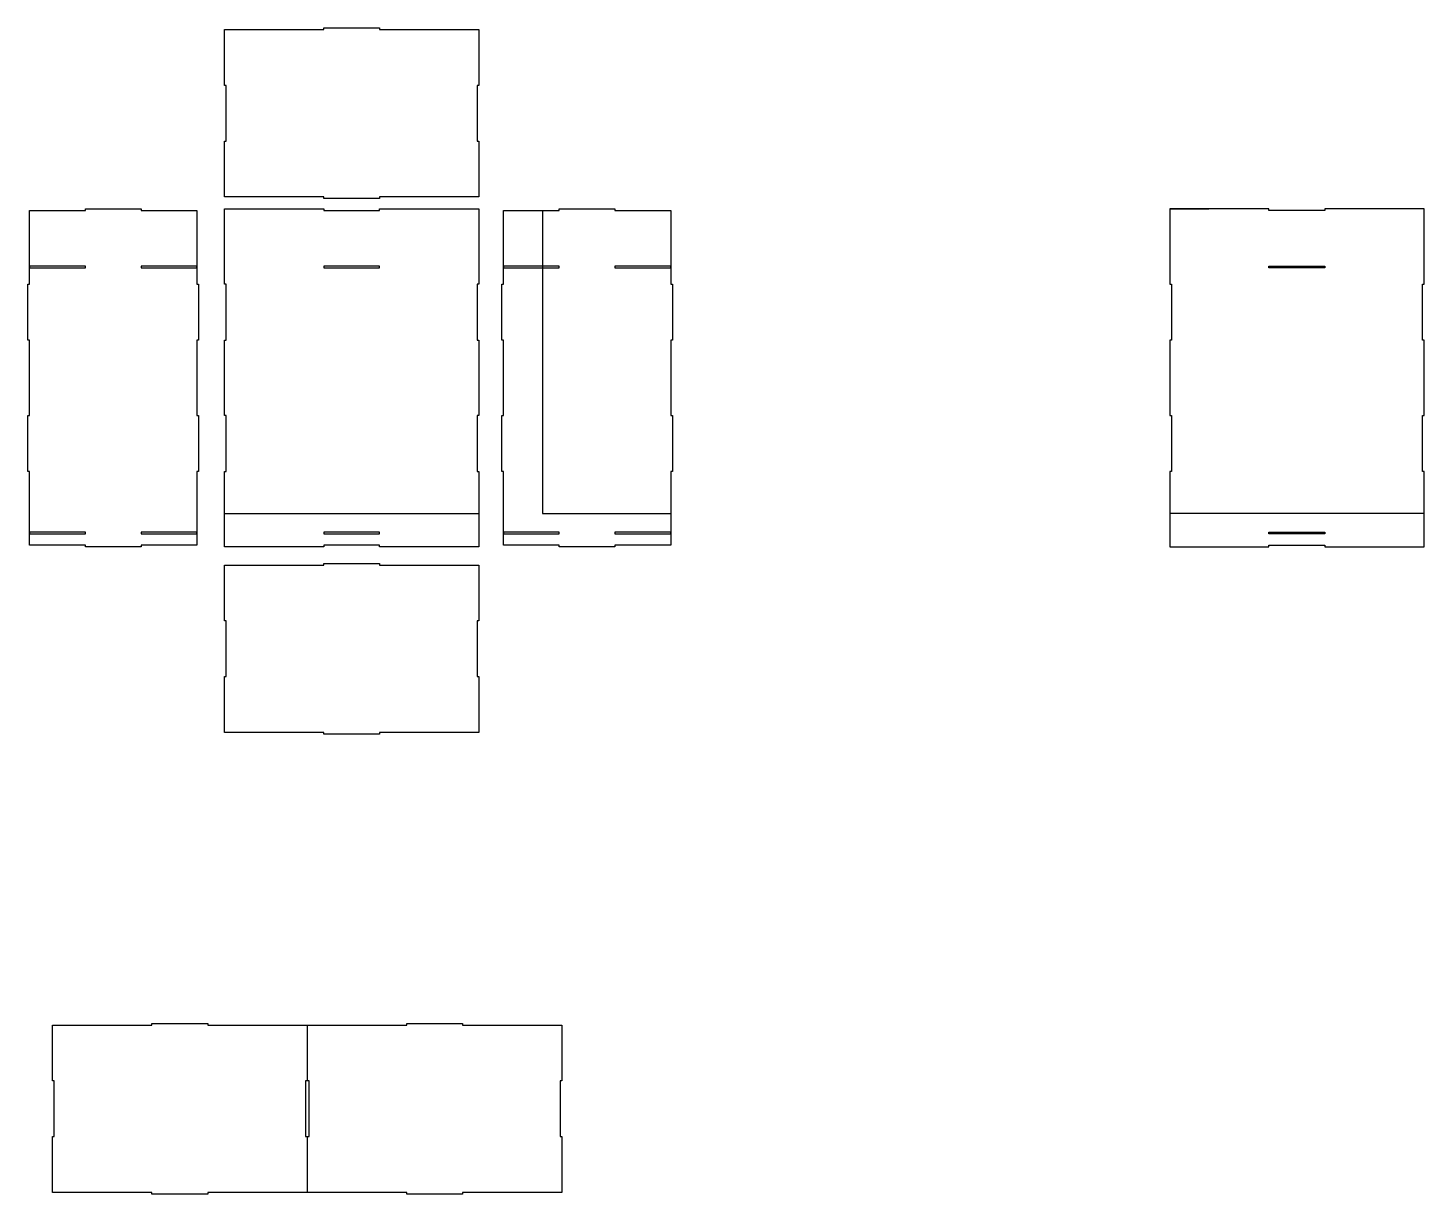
# Model space of a CAD drawing. Extents: x -44 to 2458, y -1777 to 313.
import ezdxf

# ---------------------------------------------------------------- set-up
doc = ezdxf.new("R2010")
doc.units = 0
doc.layers.get('0').update_dxf_attribs({"linetype": 'CONTINUOUS'})
doc.layers.add('LAYER_1', color=7, linetype='CONTINUOUS')

msp = doc.modelspace()

# ---------------------------------------------------------------- linework, layer by layer
at = {"linetype": 'Continuous'}
for p, q in [((808, -14), (878, -14)), ((878, -14), (878, -557)), ((2002.3, -11), (2072.3, -11)), ((308, -557), (764, -557)), ((878, -557), (1108, -557)), ((2458.3, -557), (2002.3, -557))]:
    msp.add_line(p, q, dxfattribs=at)
at = {"layer": 'LAYER_1', "color": 85, "true_color": 0x58ba48}
for points in [[(308, 310.3), (486, 310.3), (486, 313.3), (586, 313.3), (586, 310.3), (764, 310.3), (764, 210.3), (761, 210.3), (761, 110.3), (764, 110.3), (764, 10.3), (586, 10.3), (586, 7.3), (486, 7.3), (486, 10.3), (308, 10.3), (308, 110.3), (311, 110.3), (311, 210.3), (308, 210.3), (308, 310.3)], [(308, -649.8), (486, -649.8), (486, -646.8), (586, -646.8), (586, -649.8), (764, -649.8), (764, -749.8), (761, -749.8), (761, -849.8), (764, -849.8), (764, -949.8), (586, -949.8), (586, -952.8), (486, -952.8), (486, -949.8), (308, -949.8), (308, -849.8), (311, -849.8), (311, -749.8), (308, -749.8), (308, -649.8)]]:
    msp.add_lwpolyline(points, dxfattribs=at)
at = {"layer": 'LAYER_1', "color": 7}
for points in [[(-41.3, -14), (58.7, -14), (58.7, -11), (158.7, -11), (158.7, -14), (258.7, -14), (258.7, -146.3), (261.7, -146.3), (261.7, -246.3), (258.7, -246.3), (258.7, -381.7), (261.7, -381.7), (261.7, -481.7), (258.7, -481.7), (258.7, -614), (158.7, -614), (158.7, -617), (58.7, -617), (58.7, -614), (-41.3, -614), (-41.3, -481.7), (-44.3, -481.7), (-44.3, -381.7), (-41.3, -381.7), (-41.3, -246.3), (-44.3, -246.3), (-44.3, -146.3), (-41.3, -146.3), (-41.3, -14)], [(308, -11), (486, -11), (486, -14), (586, -14), (586, -11), (764, -11), (764, -146.3), (761, -146.3), (761, -246.3), (764, -246.3), (764, -381.7), (761, -381.7), (761, -481.7), (764, -481.7), (764, -617), (586, -617), (586, -614), (486, -614), (486, -617), (308, -617), (308, -481.7), (311, -481.7), (311, -381.7), (308, -381.7), (308, -246.3), (311, -246.3), (311, -146.3), (308, -146.3), (308, -11)], [(808, -14), (908, -14), (908, -11), (1008, -11), (1008, -14), (1108, -14), (1108, -146.3), (1111, -146.3), (1111, -246.3), (1108, -246.3), (1108, -381.7), (1111, -381.7), (1111, -481.7), (1108, -481.7), (1108, -614), (1008, -614), (1008, -617), (908, -617), (908, -614), (808, -614), (808, -481.7), (805, -481.7), (805, -381.7), (808, -381.7), (808, -246.3), (805, -246.3), (805, -146.3), (808, -146.3), (808, -14)], [(2458.3, -11), (2280.3, -11), (2280.3, -14), (2180.3, -14), (2180.3, -11), (2002.3, -11), (2002.3, -146.3), (2005.3, -146.3), (2005.3, -246.3), (2002.3, -246.3), (2002.3, -381.7), (2005.3, -381.7), (2005.3, -481.7), (2002.3, -481.7), (2002.3, -617), (2180.3, -617), (2180.3, -614), (2280.3, -614), (2280.3, -617), (2458.3, -617), (2458.3, -481.7), (2455.3, -481.7), (2455.3, -381.7), (2458.3, -381.7), (2458.3, -246.3), (2455.3, -246.3), (2455.3, -146.3), (2458.3, -146.3), (2458.3, -11)], [(-41.3, -117), (58.7, -117), (58.7, -114), (-41.3, -114), (-41.3, -117)], [(158.7, -117), (258.7, -117), (258.7, -114), (158.7, -114), (158.7, -117)], [(486, -117), (586, -117), (586, -114), (486, -114), (486, -117)], [(808, -117), (908, -117), (908, -114), (808, -114), (808, -117)], [(1008, -117), (1108, -117), (1108, -114), (1008, -114), (1008, -117)], [(2280.3, -117), (2180.3, -117), (2180.3, -114), (2280.3, -114), (2280.3, -117)], [(-41.3, -594), (58.7, -594), (58.7, -591), (-41.3, -591), (-41.3, -594)], [(158.7, -594), (258.7, -594), (258.7, -591), (158.7, -591), (158.7, -594)], [(486, -594), (586, -594), (586, -591), (486, -591), (486, -594)], [(808, -594), (908, -594), (908, -591), (808, -591), (808, -594)], [(1008, -594), (1108, -594), (1108, -591), (1008, -591), (1008, -594)], [(2280.3, -594), (2180.3, -594), (2180.3, -591), (2280.3, -591), (2280.3, -594)], [(0, -1474.5), (178, -1474.5), (178, -1471.5), (278, -1471.5), (278, -1474.5), (456, -1474.5), (456, -1574.5), (453, -1574.5), (453, -1674.5), (456, -1674.5), (456, -1774.5), (278, -1774.5), (278, -1777.5), (178, -1777.5), (178, -1774.5), (0, -1774.5), (0, -1674.5), (3, -1674.5), (3, -1574.5), (0, -1574.5), (0, -1474.5)], [(457, -1474.5), (635, -1474.5), (635, -1471.5), (735, -1471.5), (735, -1474.5), (913, -1474.5), (913, -1574.5), (910, -1574.5), (910, -1674.5), (913, -1674.5), (913, -1774.5), (735, -1774.5), (735, -1777.5), (635, -1777.5), (635, -1774.5), (457, -1774.5), (457, -1674.5), (460, -1674.5), (460, -1574.5), (457, -1574.5), (457, -1474.5)]]:
    msp.add_lwpolyline(points, dxfattribs=at)

doc.saveas('drawing.dxf')
